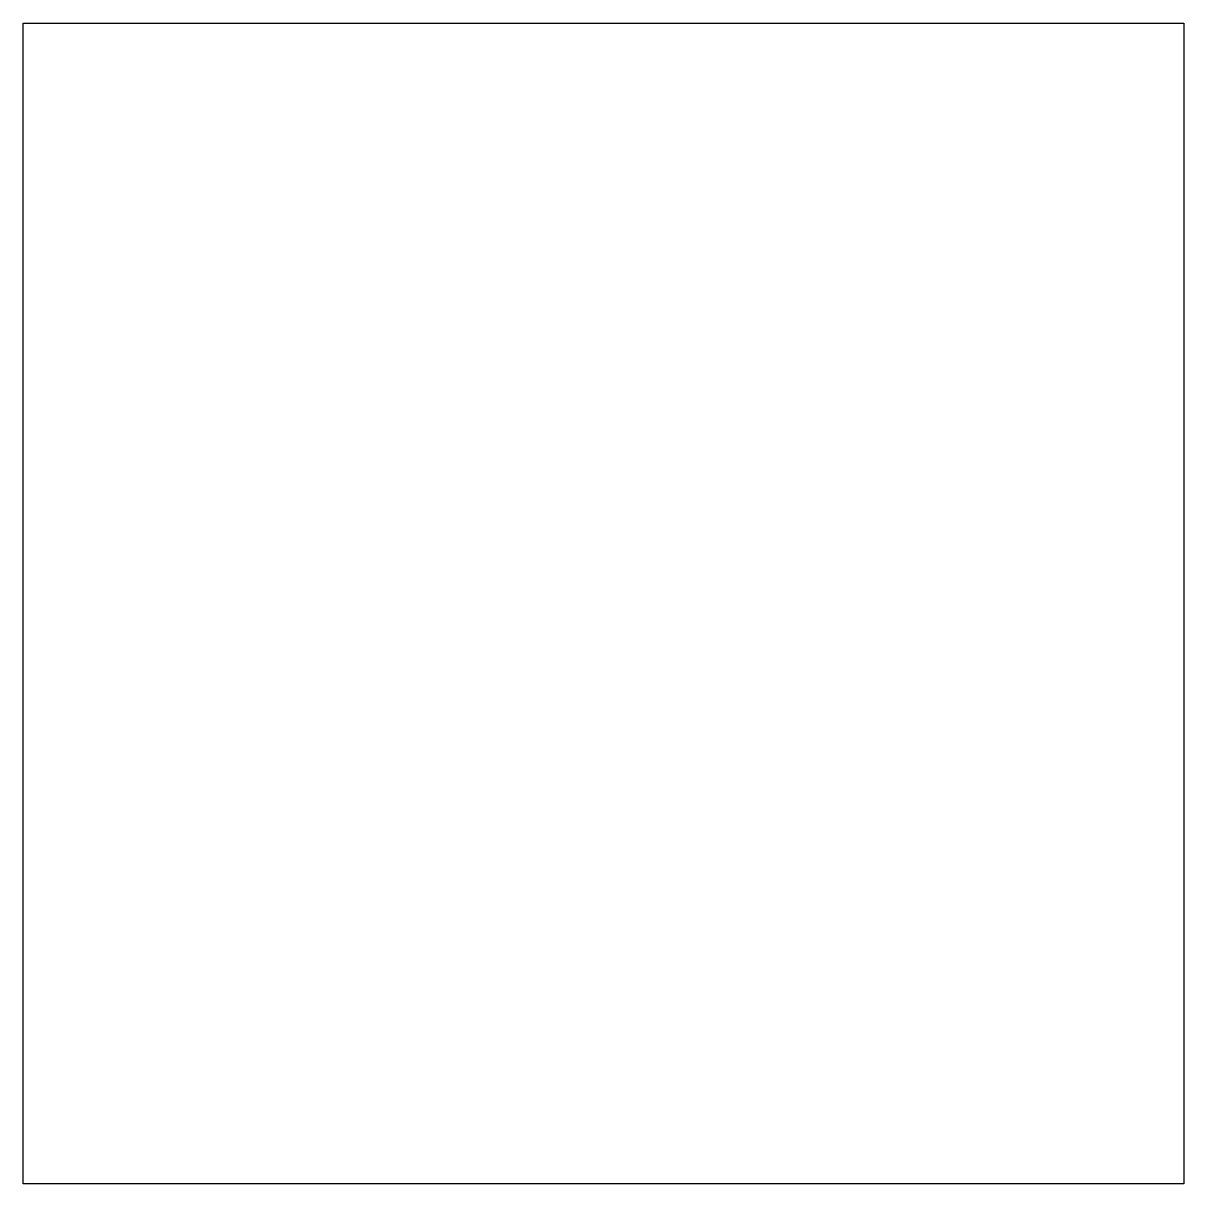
# Model space of a CAD drawing. Header units: metres. Extents: x 0 to 1000, y 0 to 1000.
import ezdxf

# ---------------------------------------------------------------- set-up
doc = ezdxf.new("R2010")
doc.units = ezdxf.units.M
picture_1 = doc.add_image_def('image1.jpeg', size_in_pixel=(1000, 1000))

msp = doc.modelspace()

# ---------------------------------------------------------------- pictures from other files: only their frames are drawn
image = msp.add_image(picture_1, insert=(0, 0), size_in_units=(1000, 1000))

doc.saveas('drawing.dxf')
